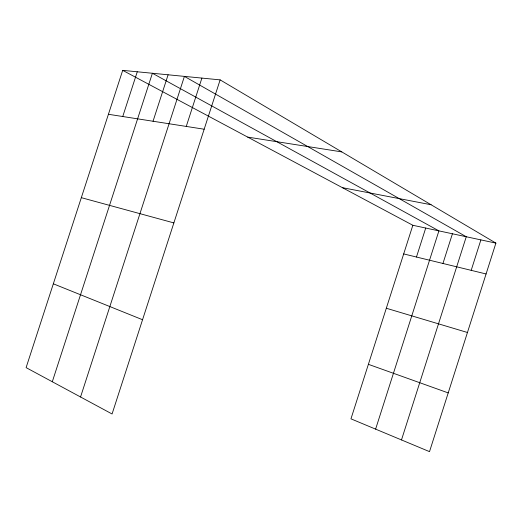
<?xml version="1.0" encoding="UTF-8"?>
<svg xmlns="http://www.w3.org/2000/svg" width="522" height="522" viewBox="0 0 522 522"><rect width="100%" height="100%" fill="white"/><g stroke="black" fill="none" stroke-linecap="round" stroke-linejoin="round"><path stroke-width="0.78" d="M122.696 70.359L412.843 225.276L350.96 418.84L429.515 451.641L495.9 243.115L220.127 79.873L122.696 70.359L26.1 367.625L112.073 413.979L220.127 79.873M416.465 257.026L425.724 228.042M375.612 429.13L438.911 230.874L152.398 73.256L52.298 381.752M442.95 263.473L452.424 233.778M401.483 439.935L466.263 236.747L184.416 76.388L80.551 396.981M471.19 270.337L480.892 239.892M186.256 126.428L201.903 78.091M122.748 116.517L137.273 71.782M153.037 121.248L168.104 74.79M108.426 114.285L204.167 129.221M247.709 137.11L341.799 151.895M342.432 187.679L431.087 204.748M412.843 225.276L495.9 243.115M403.689 253.92L486.08 273.965M81.328 197.668L173.865 222.914M386.319 308.248L467.444 332.488M368.388 364.323L448.215 392.903M53.335 283.805L142.552 319.732"/></g></svg>
